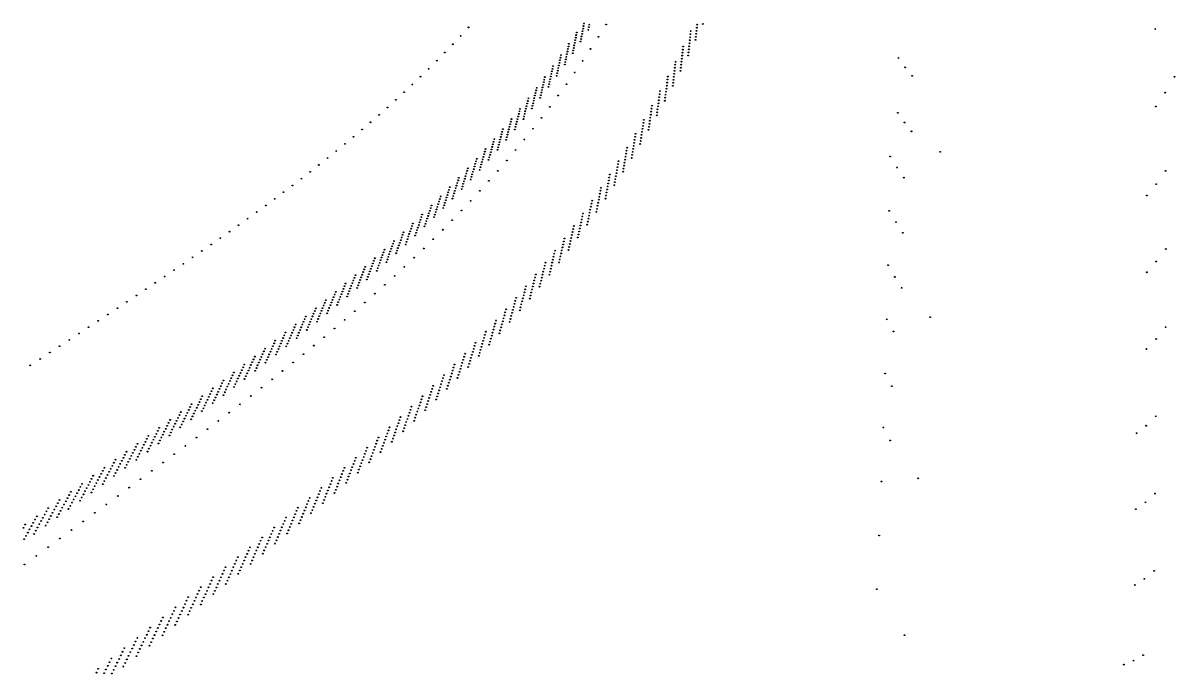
# Model space of a CAD drawing. Header units: millimetres. Extents: x -26 to 31, y -125 to 131.
# Drawn here: x 2.16 to 30.32, y -28.45 to -12.53 of the extents above; entities that cross this region are included whole.
import ezdxf

# ---------------------------------------------------------------- set-up
doc = ezdxf.new("R2010")
doc.units = ezdxf.units.MM
for name, color, linetype in [('Orb_10_28_1.00710_500', 10, 'Continuous'), ('Orb_10_28_1.00791_500', 1, 'Continuous'), ('Orb_10_28_1.00792_500', 2, 'Continuous'), ('Orb_10_28_1.00793_500', 3, 'Continuous'), ('Orb_10_28_1.00794_500', 4, 'Continuous'), ('Orb_10_28_1.00795_500', 5, 'Continuous'), ('Orb_10_28_1.00796_500', 6, 'Continuous'), ('Orb_10_28_1.00797_500', 7, 'Continuous'), ('Orb_10_28_1.00798_500', 8, 'Continuous'), ('Orb_10_28_1.00799_500', 9, 'Continuous'), ('Orb_10_28_1.008109_500', 10, 'Continuous'), ('Orb_10_28_1.008910_500', 1, 'Continuous'), ('Orb_10_28_1.008921_500', 2, 'Continuous'), ('Orb_10_28_1.008932_500', 3, 'Continuous'), ('Orb_10_28_1.008943_500', 4, 'Continuous'), ('Orb_10_28_1.008954_500', 5, 'Continuous'), ('Orb_10_28_1.008965_500', 6, 'Continuous'), ('Orb_10_28_1.008976_500', 7, 'Continuous'), ('Orb_10_28_1.008987_500', 8, 'Continuous'), ('Orb_10_28_1.008998_500', 9, 'Continuous')]:
    doc.layers.add(name, color=color, linetype=linetype)

msp = doc.modelspace()

# ---------------------------------------------------------------- linework, layer by layer
at = {"layer": 'Orb_10_28_1.00710_500'}
for centre in [(13.048, -12.639, 48.818), (12.856, -12.847, 48.838), (12.663, -13.052, 48.858), (12.272, -13.453, 48.898), (12.469, -13.254, 48.878), (12.075, -13.65, 48.918), (11.675, -14.035, 48.959), (11.876, -13.844, 48.938), (11.474, -14.224, 48.981), (11.067, -14.596, 49.027), (11.271, -14.411, 49.004), (10.861, -14.778, 49.052), (10.447, -15.137, 49.105), (10.654, -14.959, 49.077), (10.028, -15.488, 49.164), (10.238, -15.313, 49.133), (9.816, -15.661, 49.196), (9.391, -16.002, 49.266), (9.604, -15.832, 49.23), (8.961, -16.337, 49.344), (9.176, -16.17, 49.304), (8.745, -16.503, 49.387), (8.309, -16.831, 49.48), (8.527, -16.667, 49.432), (7.869, -17.154, 49.583), (8.09, -16.993, 49.53), (7.648, -17.315, 49.64), (7.204, -17.633, 49.762), (7.426, -17.474, 49.699), (6.755, -17.949, 49.897), (6.98, -17.791, 49.827), (6.303, -18.262, 50.046), (6.53, -18.106, 49.97), (5.848, -18.574, 50.21), (6.076, -18.418, 50.126), (5.62, -18.729, 50.298), (5.16, -19.039, 50.487), (5.39, -18.884, 50.39), (4.696, -19.349, 50.693), (4.928, -19.194, 50.588), (4.23, -19.659, 50.917), (4.464, -19.504, 50.802), (3.76, -19.968, 51.16), (3.996, -19.813, 51.036), (3.288, -20.279, 51.424), (3.525, -20.123, 51.289), (3.05, -20.434, 51.563), (2.573, -20.746, 51.858), (2.812, -20.59, 51.708), (2.333, -20.902, 52.015)]:
    msp.add_circle(centre, 0.01, dxfattribs=at)
at = {"layer": 'Orb_10_28_1.00791_500'}
for centre in [(15.695, -12.762, 50.997), (15.504, -13.041, 51.028), (15.31, -13.316, 51.057), (15.114, -13.586, 51.084), (14.916, -13.853, 51.11), (14.715, -14.115, 51.135), (14.307, -14.629, 51.18), (14.512, -14.374, 51.158), (14.1, -14.88, 51.202), (13.89, -15.128, 51.224), (13.679, -15.372, 51.245), (13.465, -15.613, 51.266), (13.249, -15.851, 51.287), (23.359, -15.795, 180.534), (12.812, -16.317, 51.331), (13.032, -16.085, 51.309), (12.591, -16.545, 51.354), (12.368, -16.771, 51.377), (12.143, -16.994, 51.402), (11.688, -17.433, 51.456), (11.916, -17.215, 51.428), (11.458, -17.649, 51.485), (11.226, -17.863, 51.516), (10.758, -18.284, 51.585), (10.993, -18.074, 51.55), (10.521, -18.492, 51.623), (10.283, -18.698, 51.663), (9.802, -19.105, 51.752), (10.043, -18.902, 51.706), (9.559, -19.307, 51.801), (9.07, -19.706, 51.909), (9.315, -19.507, 51.854), (8.823, -19.904, 51.969), (8.574, -20.101, 52.032), (8.073, -20.493, 52.17), (8.324, -20.298, 52.099), (7.821, -20.688, 52.245), (7.311, -21.077, 52.409), (7.567, -20.883, 52.325), (7.055, -21.271, 52.498), (6.537, -21.657, 52.691), (6.797, -21.464, 52.592), (6.277, -21.851, 52.795), (5.752, -22.237, 53.02), (6.015, -22.044, 52.905), (5.487, -22.431, 53.142), (4.954, -22.819, 53.402), (5.221, -22.625, 53.269), (4.686, -23.014, 53.541), (4.416, -23.209, 53.687), (3.873, -23.601, 53.999), (4.145, -23.405, 53.84), (3.599, -23.798, 54.165), (3.048, -24.194, 54.52), (3.324, -23.996, 54.339), (2.77, -24.393, 54.709), (2.211, -24.794, 55.109), (2.491, -24.593, 54.905)]:
    msp.add_circle(centre, 0.01, dxfattribs=at)
at = {"layer": 'Orb_10_28_1.00792_500'}
for centre in [(15.872, -12.542, 50.998), (15.683, -12.826, 51.031), (15.491, -13.104, 51.061), (15.297, -13.379, 51.09), (23.558, -13.387, 180.518), (15.101, -13.65, 51.117), (14.902, -13.916, 51.143), (14.701, -14.179, 51.167), (14.497, -14.437, 51.19), (14.291, -14.692, 51.212), (13.874, -15.191, 51.255), (14.084, -14.943, 51.234), (13.661, -15.435, 51.277), (13.447, -15.676, 51.298), (13.231, -15.914, 51.319), (13.013, -16.148, 51.34), (12.571, -16.609, 51.386), (12.793, -16.38, 51.363), (12.348, -16.835, 51.409), (12.122, -17.058, 51.435), (23.335, -17.124, 181.065), (11.895, -17.279, 51.461), (11.435, -17.713, 51.518), (11.666, -17.497, 51.489), (11.203, -17.927, 51.55), (10.969, -18.139, 51.583), (10.497, -18.556, 51.657), (10.734, -18.348, 51.619), (10.258, -18.763, 51.698), (10.018, -18.967, 51.742), (9.533, -19.372, 51.838), (9.776, -19.17, 51.788), (9.288, -19.573, 51.891), (8.794, -19.971, 52.007), (9.042, -19.772, 51.947), (8.545, -20.168, 52.071), (8.043, -20.561, 52.21), (8.295, -20.365, 52.138), (7.79, -20.756, 52.286), (7.536, -20.951, 52.367), (7.022, -21.34, 52.542), (7.28, -21.146, 52.452), (6.764, -21.534, 52.637), (6.243, -21.921, 52.842), (6.504, -21.727, 52.737), (5.98, -22.115, 52.953), (5.451, -22.503, 53.192), (5.716, -22.309, 53.07), (5.185, -22.698, 53.32), (4.648, -23.088, 53.595), (4.917, -22.892, 53.455), (4.377, -23.283, 53.743), (4.106, -23.48, 53.897), (3.558, -23.874, 54.225), (3.833, -23.677, 54.058), (3.283, -24.073, 54.401), (2.727, -24.472, 54.774), (3.006, -24.272, 54.583), (2.448, -24.672, 54.972), (2.167, -24.874, 55.178)]:
    msp.add_circle(centre, 0.01, dxfattribs=at)
at = {"layer": 'Orb_10_28_1.00793_500'}
for centre in [(15.86, -12.606, 51.031), (15.671, -12.889, 51.064), (15.479, -13.168, 51.094), (15.284, -13.442, 51.123), (15.087, -13.713, 51.149), (14.888, -13.979, 51.175), (14.686, -14.242, 51.199), (14.482, -14.5, 51.222), (14.276, -14.755, 51.244), (23.544, -14.726, 181.07), (14.067, -15.007, 51.266), (13.644, -15.499, 51.308), (13.857, -15.254, 51.287), (13.43, -15.739, 51.329), (13.213, -15.977, 51.351), (12.994, -16.212, 51.372), (12.774, -16.443, 51.395), (12.327, -16.898, 51.442), (12.552, -16.672, 51.418), (12.101, -17.122, 51.467), (11.874, -17.342, 51.494), (11.644, -17.561, 51.522), (11.18, -17.991, 51.583), (11.413, -17.777, 51.552), (10.946, -18.203, 51.617), (10.71, -18.413, 51.653), (23.306, -18.451, 181.587), (10.233, -18.828, 51.733), (10.472, -18.621, 51.692), (9.992, -19.032, 51.777), (9.506, -19.438, 51.874), (9.75, -19.236, 51.824), (9.261, -19.639, 51.928), (9.014, -19.839, 51.985), (8.516, -20.235, 52.11), (8.766, -20.037, 52.045), (8.265, -20.432, 52.178), (7.759, -20.824, 52.328), (8.013, -20.628, 52.251), (7.504, -21.019, 52.409), (6.99, -21.409, 52.586), (7.248, -21.214, 52.495), (6.731, -21.603, 52.682), (6.47, -21.797, 52.783), (5.945, -22.186, 53.001), (6.209, -21.992, 52.889), (5.681, -22.381, 53.119), (5.148, -22.77, 53.372), (5.415, -22.575, 53.242), (4.88, -22.966, 53.508), (4.339, -23.358, 53.798), (4.61, -23.162, 53.65), (4.066, -23.555, 53.954), (3.793, -23.752, 54.116), (3.241, -24.15, 54.463), (3.518, -23.951, 54.286), (2.964, -24.35, 54.647), (2.404, -24.752, 55.039), (2.685, -24.55, 54.839)]:
    msp.add_circle(centre, 0.01, dxfattribs=at)
at = {"layer": 'Orb_10_28_1.00794_500'}
for centre in [(15.849, -12.669, 51.065), (15.658, -12.952, 51.097), (15.466, -13.231, 51.127), (15.271, -13.506, 51.155), (15.073, -13.776, 51.182), (14.873, -14.042, 51.207), (14.671, -14.305, 51.231), (14.467, -14.564, 51.254), (14.26, -14.818, 51.276), (14.051, -15.07, 51.298), (13.84, -15.317, 51.319), (13.627, -15.562, 51.34), (13.195, -16.04, 51.382), (13.412, -15.803, 51.361), (12.976, -16.275, 51.404), (23.525, -16.065, 181.612), (12.755, -16.507, 51.426), (12.532, -16.736, 51.45), (12.081, -17.185, 51.499), (12.307, -16.962, 51.474), (11.852, -17.406, 51.526), (11.622, -17.625, 51.554), (11.391, -17.841, 51.585), (10.922, -18.267, 51.651), (11.157, -18.055, 51.617), (10.686, -18.477, 51.687), (10.447, -18.686, 51.726), (9.966, -19.098, 51.813), (10.208, -18.892, 51.768), (9.724, -19.301, 51.86), (9.233, -19.705, 51.965), (9.479, -19.504, 51.911), (8.986, -19.905, 52.022), (23.273, -19.777, 182.099), (8.738, -20.104, 52.084), (8.236, -20.499, 52.218), (8.487, -20.302, 52.149), (7.983, -20.696, 52.291), (7.473, -21.088, 52.451), (7.729, -20.892, 52.369), (7.216, -21.283, 52.538), (6.698, -21.673, 52.727), (6.958, -21.478, 52.63), (6.437, -21.868, 52.829), (5.911, -22.257, 53.05), (6.174, -22.062, 52.936), (5.645, -22.452, 53.168), (5.379, -22.648, 53.293), (4.842, -23.039, 53.561), (5.111, -22.843, 53.424), (4.572, -23.236, 53.704), (4.027, -23.63, 54.011), (4.3, -23.433, 53.854), (3.753, -23.828, 54.175), (3.2, -24.227, 54.525), (3.477, -24.027, 54.346), (2.921, -24.428, 54.711), (2.642, -24.629, 54.904), (2.361, -24.831, 55.106)]:
    msp.add_circle(centre, 0.01, dxfattribs=at)
at = {"layer": 'Orb_10_28_1.00795_500'}
for centre in [(15.837, -12.732, 51.098), (15.646, -13.016, 51.13), (15.453, -13.294, 51.16), (15.258, -13.569, 51.188), (23.726, -13.616, 181.594), (15.06, -13.839, 51.214), (14.656, -14.368, 51.263), (14.859, -14.106, 51.239), (14.451, -14.627, 51.286), (14.244, -14.882, 51.308), (14.035, -15.133, 51.329), (13.823, -15.381, 51.351), (13.61, -15.625, 51.372), (13.394, -15.866, 51.393), (12.957, -16.339, 51.436), (13.176, -16.104, 51.414), (12.735, -16.57, 51.458), (12.512, -16.799, 51.482), (12.287, -17.025, 51.506), (11.831, -17.47, 51.559), (12.06, -17.249, 51.532), (23.501, -17.403, 182.144), (11.6, -17.689, 51.587), (11.368, -17.905, 51.618), (11.134, -18.119, 51.65), (10.662, -18.542, 51.722), (10.899, -18.332, 51.685), (10.423, -18.751, 51.761), (10.182, -18.958, 51.803), (9.697, -19.367, 51.896), (9.941, -19.163, 51.848), (9.452, -19.569, 51.947), (8.958, -19.971, 52.06), (9.206, -19.771, 52.002), (8.709, -20.171, 52.122), (8.206, -20.567, 52.258), (8.458, -20.369, 52.188), (7.953, -20.764, 52.332), (7.698, -20.96, 52.41), (23.234, -21.101, 182.601), (7.184, -21.352, 52.581), (7.442, -21.156, 52.494), (6.925, -21.548, 52.674), (6.403, -21.938, 52.875), (6.665, -21.743, 52.772), (6.14, -22.133, 52.984), (5.61, -22.524, 53.218), (5.876, -22.329, 53.098), (5.343, -22.72, 53.344), (5.074, -22.916, 53.476), (4.534, -23.31, 53.759), (4.805, -23.113, 53.614), (4.261, -23.507, 53.911), (3.712, -23.904, 54.234), (3.987, -23.706, 54.069), (3.436, -24.104, 54.407), (2.879, -24.506, 54.775), (3.158, -24.305, 54.587), (2.599, -24.708, 54.97), (2.317, -24.911, 55.174)]:
    msp.add_circle(centre, 0.01, dxfattribs=at)
at = {"layer": 'Orb_10_28_1.00796_500'}
for centre in [(15.825, -12.796, 51.131), (15.634, -13.079, 51.163), (15.44, -13.358, 51.193), (15.244, -13.632, 51.22), (15.046, -13.903, 51.247), (14.845, -14.169, 51.271), (14.642, -14.431, 51.295), (14.436, -14.69, 51.318), (14.018, -15.196, 51.361), (14.228, -14.945, 51.34), (23.711, -14.965, 182.147), (13.806, -15.444, 51.382), (13.592, -15.688, 51.403), (13.376, -15.929, 51.424), (13.158, -16.167, 51.446), (12.938, -16.402, 51.468), (12.492, -16.863, 51.514), (12.716, -16.634, 51.49), (12.266, -17.089, 51.538), (12.039, -17.313, 51.564), (11.578, -17.753, 51.62), (11.809, -17.534, 51.591), (11.345, -17.969, 51.651), (11.111, -18.184, 51.684), (10.875, -18.396, 51.719), (10.398, -18.816, 51.796), (10.637, -18.607, 51.756), (23.472, -18.74, 182.666), (10.157, -19.023, 51.838), (9.671, -19.432, 51.932), (9.915, -19.228, 51.884), (9.425, -19.635, 51.984), (9.179, -19.837, 52.039), (8.68, -20.237, 52.161), (8.93, -20.038, 52.098), (8.429, -20.436, 52.227), (7.922, -20.832, 52.373), (8.177, -20.634, 52.298), (7.667, -21.029, 52.452), (7.41, -21.225, 52.536), (6.892, -21.617, 52.719), (7.152, -21.421, 52.625), (6.631, -21.813, 52.817), (6.105, -22.204, 53.031), (6.369, -22.009, 52.922), (5.84, -22.4, 53.147), (23.191, -22.423, 183.093), (5.306, -22.793, 53.395), (5.574, -22.596, 53.268), (5.037, -22.989, 53.528), (4.495, -23.384, 53.814), (4.767, -23.186, 53.668), (4.222, -23.582, 53.967), (3.948, -23.781, 54.127), (3.395, -24.181, 54.468), (3.672, -23.981, 54.294), (3.117, -24.382, 54.65), (2.556, -24.787, 55.036), (2.837, -24.584, 54.839), (2.273, -24.991, 55.242)]:
    msp.add_circle(centre, 0.01, dxfattribs=at)
at = {"layer": 'Orb_10_28_1.00797_500'}
for centre in [(16.002, -12.572, 51.131), (15.813, -12.859, 51.164), (15.622, -13.142, 51.196), (15.428, -13.421, 51.225), (15.231, -13.696, 51.253), (15.032, -13.966, 51.279), (14.83, -14.232, 51.303), (14.627, -14.495, 51.327), (14.421, -14.753, 51.35), (14.212, -15.008, 51.371), (14.002, -15.26, 51.393), (13.575, -15.752, 51.435), (13.789, -15.507, 51.414), (13.358, -15.993, 51.456), (13.139, -16.231, 51.478), (23.692, -16.313, 182.69), (12.919, -16.466, 51.5), (12.696, -16.697, 51.522), (12.246, -17.153, 51.57), (12.472, -16.927, 51.546), (12.018, -17.377, 51.596), (11.788, -17.598, 51.624), (11.323, -18.034, 51.684), (11.556, -17.817, 51.653), (11.088, -18.248, 51.717), (10.851, -18.461, 51.752), (10.613, -18.672, 51.79), (10.132, -19.088, 51.873), (10.373, -18.881, 51.83), (9.889, -19.294, 51.919), (9.398, -19.701, 52.021), (9.644, -19.498, 51.968), (9.151, -19.903, 52.077), (8.902, -20.104, 52.136), (23.438, -20.075, 183.178), (8.4, -20.503, 52.267), (8.652, -20.304, 52.199), (8.147, -20.702, 52.338), (7.636, -21.097, 52.494), (7.892, -20.9, 52.414), (7.379, -21.294, 52.579), (6.86, -21.687, 52.763), (7.12, -21.49, 52.668), (6.598, -21.883, 52.863), (6.335, -22.079, 52.968), (5.805, -22.472, 53.195), (6.071, -22.275, 53.079), (5.538, -22.668, 53.318), (5, -23.063, 53.581), (5.27, -22.865, 53.446), (4.729, -23.26, 53.722), (4.183, -23.657, 54.024), (4.457, -23.459, 53.869), (3.908, -23.857, 54.185), (23.143, -23.743, 183.576), (3.632, -24.057, 54.353), (3.075, -24.46, 54.713), (3.354, -24.258, 54.529), (2.794, -24.663, 54.904), (2.229, -25.07, 55.31), (2.512, -24.866, 55.103)]:
    msp.add_circle(centre, 0.01, dxfattribs=at)
at = {"layer": 'Orb_10_28_1.00798_500'}
for centre in [(15.991, -12.635, 51.164), (15.801, -12.923, 51.198), (15.609, -13.206, 51.229), (15.415, -13.484, 51.258), (15.217, -13.759, 51.285), (15.018, -14.029, 51.311), (23.895, -13.823, 182.67), (14.816, -14.296, 51.336), (14.612, -14.558, 51.359), (14.405, -14.817, 51.381), (14.196, -15.072, 51.403), (13.986, -15.323, 51.425), (13.772, -15.571, 51.446), (13.34, -16.056, 51.488), (13.557, -15.815, 51.467), (13.121, -16.294, 51.509), (12.9, -16.529, 51.531), (12.677, -16.761, 51.554), (12.452, -16.99, 51.578), (11.996, -17.441, 51.629), (12.225, -17.217, 51.603), (11.766, -17.662, 51.657), (23.668, -17.661, 183.223), (11.534, -17.881, 51.686), (11.065, -18.313, 51.751), (11.3, -18.098, 51.717), (10.827, -18.525, 51.786), (10.589, -18.736, 51.824), (10.106, -19.153, 51.909), (10.348, -18.946, 51.865), (9.863, -19.359, 51.955), (9.618, -19.564, 52.005), (9.123, -19.97, 52.114), (9.371, -19.767, 52.058), (8.874, -20.171, 52.174), (8.623, -20.371, 52.238), (8.117, -20.769, 52.378), (8.371, -20.571, 52.306), (7.862, -20.968, 52.455), (7.347, -21.363, 52.621), (7.605, -21.165, 52.536), (23.399, -21.409, 183.68), (7.088, -21.56, 52.712), (6.565, -21.953, 52.909), (6.827, -21.756, 52.808), (6.301, -22.15, 53.015), (6.036, -22.347, 53.127), (5.502, -22.741, 53.368), (5.77, -22.543, 53.244), (5.233, -22.938, 53.497), (4.691, -23.334, 53.776), (4.963, -23.136, 53.633), (4.418, -23.533, 53.925), (3.868, -23.933, 54.243), (4.144, -23.733, 54.08), (3.591, -24.134, 54.413), (3.313, -24.335, 54.591), (2.752, -24.741, 54.969), (3.033, -24.538, 54.776), (2.469, -24.945, 55.17), (23.089, -25.06, 184.049), (2.185, -25.151, 55.379)]:
    msp.add_circle(centre, 0.01, dxfattribs=at)
at = {"layer": 'Orb_10_28_1.00799_500'}
for centre in [(15.979, -12.699, 51.198), (15.789, -12.986, 51.231), (15.597, -13.269, 51.262), (15.402, -13.548, 51.29), (15.204, -13.822, 51.318), (14.802, -14.359, 51.368), (15.004, -14.093, 51.343), (14.597, -14.621, 51.391), (14.39, -14.88, 51.413), (14.18, -15.135, 51.435), (23.881, -15.182, 183.224), (13.969, -15.386, 51.456), (13.755, -15.634, 51.477), (13.54, -15.879, 51.498), (13.322, -16.12, 51.519), (12.881, -16.593, 51.563), (13.102, -16.358, 51.541), (12.657, -16.825, 51.586), (12.432, -17.054, 51.61), (12.204, -17.28, 51.635), (11.744, -17.726, 51.689), (11.975, -17.504, 51.661), (11.512, -17.945, 51.719), (11.277, -18.162, 51.751), (10.804, -18.59, 51.82), (11.041, -18.377, 51.784), (10.564, -18.801, 51.859), (10.323, -19.011, 51.9), (23.639, -19.008, 183.745), (9.837, -19.425, 51.991), (10.081, -19.218, 51.944), (9.591, -19.63, 52.041), (9.344, -19.833, 52.094), (8.846, -20.238, 52.212), (9.096, -20.036, 52.151), (8.594, -20.438, 52.277), (8.087, -20.837, 52.418), (8.341, -20.638, 52.346), (7.831, -21.036, 52.496), (7.574, -21.234, 52.578), (7.055, -21.629, 52.756), (7.315, -21.432, 52.664), (6.794, -21.826, 52.852), (6.267, -22.221, 53.062), (6.531, -22.023, 52.954), (6.001, -22.418, 53.175), (5.466, -22.813, 53.418), (5.735, -22.615, 53.293), (23.355, -22.741, 184.173), (5.197, -23.011, 53.549), (4.926, -23.21, 53.686), (4.38, -23.608, 53.98), (4.653, -23.409, 53.83), (4.105, -23.808, 54.137), (3.55, -24.211, 54.474), (3.828, -24.009, 54.302), (3.271, -24.413, 54.653), (2.991, -24.616, 54.839), (2.426, -25.025, 55.237), (2.709, -24.82, 55.034), (23.031, -26.374, 184.512)]:
    msp.add_circle(centre, 0.01, dxfattribs=at)
at = {"layer": 'Orb_10_28_1.008109_500'}
for centre in [(16.412, -12.57, 51.488), (16.224, -12.87, 51.525), (16.033, -13.166, 51.559), (15.839, -13.457, 51.591), (15.643, -13.744, 51.621), (15.444, -14.027, 51.649), (15.243, -14.305, 51.675), (15.039, -14.58, 51.7), (14.833, -14.85, 51.723), (14.625, -15.116, 51.746), (14.414, -15.378, 51.768), (14.201, -15.637, 51.789), (24.581, -15.68, 187.476), (13.985, -15.892, 51.81), (13.768, -16.144, 51.831), (13.548, -16.392, 51.852), (13.102, -16.878, 51.895), (13.326, -16.637, 51.873), (12.876, -17.117, 51.917), (12.648, -17.353, 51.94), (12.418, -17.586, 51.965), (12.187, -17.816, 51.991), (11.718, -18.27, 52.048), (11.953, -18.044, 52.018), (11.48, -18.493, 52.079), (11.242, -18.714, 52.112), (10.758, -19.15, 52.185), (11.001, -18.933, 52.147), (10.514, -19.365, 52.226), (10.268, -19.579, 52.27), (24.334, -19.723, 188.015), (9.772, -20.002, 52.366), (10.021, -19.791, 52.316), (9.521, -20.211, 52.42), (9.269, -20.419, 52.477), (8.76, -20.833, 52.602), (9.015, -20.627, 52.538), (8.503, -21.039, 52.671), (8.245, -21.243, 52.745), (7.724, -21.651, 52.905), (7.985, -21.448, 52.822), (7.461, -21.855, 52.992), (7.197, -22.058, 53.085), (6.664, -22.464, 53.286), (6.931, -22.261, 53.183), (6.395, -22.667, 53.395), (5.853, -23.073, 53.63), (6.125, -22.87, 53.509), (5.58, -23.277, 53.757), (5.306, -23.481, 53.89), (24.043, -23.665, 188.453), (4.753, -23.891, 54.176), (5.03, -23.686, 54.03), (4.474, -24.097, 54.33), (3.912, -24.51, 54.658), (4.193, -24.303, 54.49), (3.629, -24.718, 54.834), (3.344, -24.927, 55.017), (2.77, -25.348, 55.408), (3.058, -25.137, 55.208), (2.481, -25.56, 55.615), (2.191, -25.773, 55.832), (23.709, -27.501, 188.794)]:
    msp.add_circle(centre, 0.01, dxfattribs=at)
at = {"layer": 'Orb_10_28_1.008910_500'}
for centre in [(18.479, -12.733, 53.508), (18.298, -13.108, 53.565), (18.113, -13.478, 53.618), (17.924, -13.842, 53.667), (17.731, -14.2, 53.711), (17.535, -14.553, 53.752), (17.336, -14.9, 53.789), (17.133, -15.242, 53.823), (16.926, -15.579, 53.854), (16.717, -15.911, 53.882), (16.504, -16.237, 53.908), (16.288, -16.559, 53.932), (16.069, -16.876, 53.954), (29.634, -16.747, 217.224), (15.847, -17.188, 53.974), (15.622, -17.495, 53.993), (15.394, -17.799, 54.012), (15.163, -18.097, 54.03), (14.929, -18.392, 54.047), (14.693, -18.682, 54.064), (14.453, -18.969, 54.082), (14.212, -19.252, 54.1), (13.967, -19.532, 54.118), (13.72, -19.808, 54.138), (13.471, -20.08, 54.159), (13.219, -20.35, 54.182), (12.964, -20.617, 54.206), (12.707, -20.881, 54.232), (12.187, -21.401, 54.292), (12.448, -21.142, 54.261), (11.923, -21.658, 54.326), (11.657, -21.913, 54.363), (11.388, -22.166, 54.404), (11.118, -22.417, 54.448), (10.845, -22.666, 54.495), (29.384, -22.563, 217.967), (10.57, -22.914, 54.547), (10.293, -23.161, 54.603), (9.732, -23.651, 54.73), (10.014, -23.407, 54.664), (9.449, -23.895, 54.8), (9.164, -24.139, 54.876), (8.876, -24.381, 54.958), (8.586, -24.624, 55.045), (8.294, -24.866, 55.138), (7.705, -25.352, 55.344), (8.001, -25.109, 55.238), (7.407, -25.594, 55.457), (7.107, -25.838, 55.577), (6.805, -26.082, 55.704), (6.501, -26.326, 55.839), (6.195, -26.572, 55.981), (5.887, -26.818, 56.132), (5.265, -27.314, 56.459), (5.577, -27.066, 56.291), (4.95, -27.565, 56.636), (4.634, -27.816, 56.821), (4.315, -28.069, 57.017), (3.995, -28.324, 57.222), (29.07, -28.219, 218.53)]:
    msp.add_circle(centre, 0.01, dxfattribs=at)
at = {"layer": 'Orb_10_28_1.008921_500'}
for centre in [(29.84, -12.678, 217.032), (18.472, -12.807, 53.546), (18.29, -13.182, 53.603), (18.104, -13.551, 53.656), (17.915, -13.915, 53.704), (17.721, -14.274, 53.748), (17.525, -14.626, 53.788), (17.325, -14.974, 53.824), (17.121, -15.316, 53.858), (16.914, -15.653, 53.888), (16.704, -15.984, 53.916), (16.49, -16.311, 53.941), (16.274, -16.632, 53.965), (16.054, -16.949, 53.987), (15.831, -17.261, 54.007), (15.606, -17.569, 54.026), (15.377, -17.872, 54.044), (15.146, -18.171, 54.062), (14.911, -18.465, 54.079), (14.674, -18.756, 54.096), (29.635, -18.626, 217.907), (14.435, -19.043, 54.114), (14.192, -19.326, 54.132), (13.947, -19.605, 54.151), (13.699, -19.881, 54.17), (13.449, -20.154, 54.191), (13.197, -20.424, 54.214), (12.942, -20.691, 54.239), (12.684, -20.955, 54.265), (12.424, -21.217, 54.294), (12.162, -21.476, 54.326), (11.898, -21.733, 54.36), (11.362, -22.241, 54.438), (11.631, -21.988, 54.397), (11.091, -22.492, 54.483), (10.817, -22.742, 54.531), (10.542, -22.99, 54.584), (10.264, -23.237, 54.64), (9.984, -23.483, 54.702), (9.702, -23.728, 54.768), (9.132, -24.217, 54.916), (9.418, -23.973, 54.84), (8.843, -24.46, 54.999), (29.364, -24.42, 218.595), (8.553, -24.703, 55.087), (8.261, -24.946, 55.181), (7.966, -25.189, 55.282), (7.669, -25.432, 55.389), (7.07, -25.92, 55.624), (7.371, -25.676, 55.503), (6.767, -26.164, 55.753), (6.463, -26.41, 55.889), (6.156, -26.656, 56.033), (5.847, -26.903, 56.185), (5.536, -27.151, 56.346), (5.223, -27.401, 56.515), (4.908, -27.652, 56.694), (4.271, -28.158, 57.079), (4.591, -27.904, 56.881), (3.95, -28.414, 57.286)]:
    msp.add_circle(centre, 0.01, dxfattribs=at)
at = {"layer": 'Orb_10_28_1.008932_500'}
for centre in [(18.464, -12.881, 53.585), (18.282, -13.256, 53.641), (18.095, -13.625, 53.693), (17.905, -13.989, 53.74), (17.712, -14.347, 53.784), (29.854, -14.574, 217.755), (17.514, -14.7, 53.823), (17.314, -15.047, 53.859), (17.109, -15.389, 53.892), (16.902, -15.726, 53.922), (16.691, -16.058, 53.95), (16.477, -16.384, 53.975), (16.26, -16.706, 53.998), (16.04, -17.022, 54.02), (15.816, -17.334, 54.04), (15.59, -17.642, 54.059), (15.361, -17.945, 54.077), (15.129, -18.244, 54.094), (14.894, -18.538, 54.111), (14.656, -18.829, 54.128), (14.416, -19.116, 54.146), (14.173, -19.399, 54.164), (13.927, -19.679, 54.183), (13.679, -19.955, 54.203), (13.428, -20.228, 54.224), (13.175, -20.498, 54.247), (29.628, -20.503, 218.574), (12.919, -20.765, 54.271), (12.661, -21.029, 54.298), (12.4, -21.291, 54.327), (12.138, -21.55, 54.359), (11.872, -21.808, 54.394), (11.605, -22.063, 54.432), (11.335, -22.316, 54.473), (10.789, -22.818, 54.567), (11.064, -22.568, 54.518), (10.513, -23.066, 54.62), (10.235, -23.314, 54.678), (9.954, -23.56, 54.74), (9.671, -23.806, 54.807), (9.387, -24.05, 54.879), (9.1, -24.295, 54.957), (8.52, -24.782, 55.129), (8.811, -24.539, 55.04), (8.227, -25.026, 55.224), (7.931, -25.269, 55.326), (7.634, -25.513, 55.434), (7.335, -25.757, 55.55), (7.033, -26.002, 55.672), (6.73, -26.247, 55.802), (29.337, -26.273, 219.206), (6.117, -26.74, 56.085), (6.424, -26.493, 55.939), (5.807, -26.988, 56.239), (5.495, -27.237, 56.401), (5.181, -27.488, 56.572), (4.865, -27.739, 56.752), (4.547, -27.993, 56.942), (4.227, -28.247, 57.141)]:
    msp.add_circle(centre, 0.01, dxfattribs=at)
at = {"layer": 'Orb_10_28_1.008943_500'}
for centre in [(18.636, -12.573, 53.562), (18.457, -12.954, 53.623), (18.274, -13.329, 53.679), (18.087, -13.699, 53.73), (17.896, -14.063, 53.777), (17.702, -14.421, 53.82), (17.504, -14.774, 53.859), (17.303, -15.121, 53.894), (17.098, -15.463, 53.927), (16.89, -15.799, 53.957), (16.678, -16.131, 53.984), (16.464, -16.457, 54.009), (29.863, -16.47, 218.461), (16.246, -16.779, 54.031), (16.025, -17.096, 54.053), (15.801, -17.408, 54.072), (15.574, -17.715, 54.091), (15.344, -18.018, 54.109), (15.111, -18.317, 54.126), (14.876, -18.612, 54.143), (14.638, -18.902, 54.16), (14.397, -19.189, 54.178), (14.153, -19.472, 54.196), (13.907, -19.752, 54.215), (13.658, -20.028, 54.235), (13.406, -20.301, 54.256), (12.896, -20.839, 54.304), (13.153, -20.572, 54.279), (12.638, -21.103, 54.331), (12.376, -21.365, 54.361), (12.113, -21.625, 54.393), (11.847, -21.882, 54.428), (11.579, -22.138, 54.466), (11.309, -22.391, 54.508), (29.616, -22.378, 219.224), (11.036, -22.643, 54.554), (10.762, -22.893, 54.603), (10.485, -23.142, 54.657), (9.924, -23.637, 54.778), (10.205, -23.39, 54.715), (9.641, -23.883, 54.845), (9.355, -24.128, 54.918), (9.068, -24.373, 54.997), (8.778, -24.617, 55.081), (8.486, -24.861, 55.171), (7.896, -25.35, 55.37), (8.192, -25.106, 55.268), (7.598, -25.594, 55.48), (7.298, -25.839, 55.596), (6.996, -26.084, 55.72), (6.692, -26.33, 55.851), (6.386, -26.577, 55.99), (6.077, -26.825, 56.137), (5.454, -27.323, 56.456), (5.767, -27.073, 56.292), (5.139, -27.574, 56.629), (4.823, -27.827, 56.811), (4.504, -28.081, 57.002), (29.304, -28.123, 219.801), (4.183, -28.337, 57.203)]:
    msp.add_circle(centre, 0.01, dxfattribs=at)
at = {"layer": 'Orb_10_28_1.008954_500'}
for centre in [(18.629, -12.647, 53.601), (18.449, -13.028, 53.661), (18.266, -13.403, 53.716), (18.078, -13.773, 53.767), (17.887, -14.136, 53.813), (17.692, -14.495, 53.856), (17.493, -14.847, 53.894), (17.291, -15.194, 53.929), (17.086, -15.536, 53.961), (16.877, -15.873, 53.991), (16.665, -16.204, 54.017), (16.45, -16.531, 54.042), (16.232, -16.852, 54.065), (16.01, -17.169, 54.085), (15.785, -17.481, 54.105), (15.558, -17.789, 54.124), (15.327, -18.092, 54.141), (15.094, -18.39, 54.158), (29.864, -18.365, 219.151), (14.858, -18.685, 54.175), (14.619, -18.976, 54.192), (14.378, -19.263, 54.21), (14.133, -19.546, 54.228), (13.886, -19.826, 54.247), (13.637, -20.102, 54.267), (13.385, -20.375, 54.288), (13.13, -20.645, 54.311), (12.873, -20.913, 54.337), (12.614, -21.177, 54.364), (12.352, -21.44, 54.394), (11.822, -21.957, 54.462), (12.088, -21.699, 54.426), (11.553, -22.213, 54.501), (11.282, -22.467, 54.543), (11.009, -22.719, 54.589), (10.734, -22.969, 54.639), (10.456, -23.219, 54.693), (10.176, -23.467, 54.752), (9.894, -23.714, 54.816), (9.324, -24.206, 54.958), (9.61, -23.96, 54.884), (9.036, -24.451, 55.037), (29.597, -24.251, 219.857), (8.745, -24.696, 55.122), (8.453, -24.941, 55.214), (8.158, -25.186, 55.311), (7.861, -25.43, 55.415), (7.262, -25.921, 55.643), (7.563, -25.675, 55.525), (6.959, -26.167, 55.768), (6.654, -26.413, 55.901), (6.347, -26.661, 56.041), (6.038, -26.909, 56.189), (5.726, -27.159, 56.346), (5.413, -27.409, 56.512), (5.098, -27.661, 56.686), (4.46, -28.17, 57.063), (4.78, -27.915, 56.87), (4.138, -28.427, 57.266)]:
    msp.add_circle(centre, 0.01, dxfattribs=at)
at = {"layer": 'Orb_10_28_1.008965_500'}
for centre in [(18.623, -12.721, 53.639), (18.442, -13.102, 53.699), (18.257, -13.477, 53.754), (18.069, -13.846, 53.804), (17.877, -14.21, 53.85), (30.082, -14.235, 218.982), (17.682, -14.568, 53.891), (17.483, -14.921, 53.93), (17.28, -15.268, 53.964), (17.074, -15.61, 53.996), (16.865, -15.946, 54.025), (16.652, -16.278, 54.051), (16.436, -16.604, 54.075), (16.217, -16.926, 54.098), (15.995, -17.242, 54.118), (15.77, -17.554, 54.138), (15.542, -17.862, 54.156), (15.311, -18.165, 54.173), (15.077, -18.464, 54.191), (14.84, -18.758, 54.207), (14.601, -19.049, 54.224), (14.358, -19.336, 54.242), (14.113, -19.619, 54.26), (13.866, -19.899, 54.279), (13.616, -20.176, 54.299), (29.86, -20.258, 219.823), (13.363, -20.449, 54.321), (13.108, -20.719, 54.344), (12.851, -20.987, 54.369), (12.591, -21.252, 54.397), (12.328, -21.514, 54.427), (12.063, -21.774, 54.46), (11.796, -22.032, 54.496), (11.527, -22.288, 54.535), (10.981, -22.794, 54.624), (11.255, -22.542, 54.578), (10.705, -23.045, 54.675), (10.427, -23.295, 54.73), (10.147, -23.544, 54.789), (9.864, -23.791, 54.854), (9.579, -24.038, 54.923), (9.292, -24.284, 54.998), (8.712, -24.775, 55.164), (9.003, -24.53, 55.078), (8.419, -25.02, 55.256), (8.124, -25.266, 55.354), (7.826, -25.511, 55.459), (7.527, -25.757, 55.571), (7.225, -26.003, 55.69), (29.572, -26.12, 220.473), (6.922, -26.249, 55.816), (6.308, -26.745, 56.092), (6.616, -26.497, 55.95), (5.998, -26.994, 56.242), (5.686, -27.244, 56.4), (5.372, -27.496, 56.567), (5.055, -27.749, 56.744), (4.737, -28.003, 56.929), (4.417, -28.259, 57.124)]:
    msp.add_circle(centre, 0.01, dxfattribs=at)
at = {"layer": 'Orb_10_28_1.008976_500'}
for centre in [(18.615, -12.795, 53.678), (18.434, -13.176, 53.737), (18.249, -13.551, 53.791), (18.06, -13.92, 53.84), (17.868, -14.284, 53.886), (17.672, -14.642, 53.927), (17.472, -14.995, 53.965), (17.269, -15.342, 53.999), (17.062, -15.683, 54.03), (16.852, -16.02, 54.059), (30.092, -16.147, 219.695), (16.639, -16.351, 54.085), (16.423, -16.678, 54.109), (16.203, -16.999, 54.131), (15.98, -17.316, 54.151), (15.754, -17.628, 54.17), (15.526, -17.935, 54.188), (15.294, -18.238, 54.206), (15.06, -18.537, 54.223), (14.822, -18.832, 54.239), (14.582, -19.123, 54.256), (14.339, -19.41, 54.274), (14.094, -19.693, 54.292), (13.845, -19.973, 54.311), (13.595, -20.249, 54.331), (13.342, -20.523, 54.353), (13.086, -20.793, 54.376), (12.828, -21.061, 54.402), (12.567, -21.326, 54.43), (12.304, -21.589, 54.46), (12.038, -21.849, 54.494), (11.771, -22.107, 54.53), (29.85, -22.149, 220.479), (11.501, -22.363, 54.57), (11.228, -22.618, 54.613), (10.954, -22.87, 54.66), (10.398, -23.372, 54.767), (10.677, -23.122, 54.711), (10.117, -23.621, 54.827), (9.834, -23.869, 54.892), (9.548, -24.116, 54.962), (9.261, -24.362, 55.037), (8.971, -24.608, 55.119), (8.679, -24.854, 55.205), (8.089, -25.346, 55.398), (8.385, -25.1, 55.299), (7.791, -25.592, 55.504), (7.491, -25.838, 55.617), (7.189, -26.085, 55.737), (6.884, -26.332, 55.865), (6.578, -26.58, 56), (6.269, -26.829, 56.143), (5.958, -27.079, 56.295), (5.33, -27.582, 56.623), (5.645, -27.33, 56.455), (5.013, -27.836, 56.801), (4.694, -28.091, 56.988), (29.541, -27.986, 221.073), (4.373, -28.348, 57.185)]:
    msp.add_circle(centre, 0.01, dxfattribs=at)
at = {"layer": 'Orb_10_28_1.008987_500'}
for centre in [(18.608, -12.869, 53.716), (18.427, -13.25, 53.775), (18.241, -13.625, 53.828), (18.051, -13.994, 53.877), (17.858, -14.358, 53.922), (17.662, -14.716, 53.963), (17.461, -15.068, 54), (17.258, -15.415, 54.034), (17.05, -15.757, 54.065), (16.84, -16.094, 54.093), (16.626, -16.425, 54.118), (16.409, -16.751, 54.142), (16.189, -17.073, 54.164), (15.965, -17.389, 54.184), (15.739, -17.701, 54.203), (15.51, -18.009, 54.221), (15.277, -18.312, 54.238), (30.096, -18.058, 220.392), (15.042, -18.611, 54.255), (14.804, -18.905, 54.271), (14.563, -19.196, 54.288), (14.32, -19.483, 54.306), (14.074, -19.767, 54.324), (13.825, -20.047, 54.343), (13.574, -20.323, 54.363), (13.32, -20.597, 54.385), (13.063, -20.867, 54.409), (12.543, -21.4, 54.463), (12.804, -21.135, 54.435), (12.28, -21.663, 54.493), (12.014, -21.924, 54.527), (11.745, -22.182, 54.564), (11.474, -22.438, 54.604), (11.202, -22.693, 54.648), (10.926, -22.946, 54.695), (10.649, -23.198, 54.747), (10.369, -23.448, 54.803), (9.804, -23.946, 54.93), (10.088, -23.697, 54.864), (9.517, -24.194, 55.001), (29.833, -24.038, 221.118), (9.229, -24.441, 55.077), (8.939, -24.687, 55.159), (8.646, -24.934, 55.247), (8.352, -25.18, 55.341), (8.055, -25.426, 55.442), (7.455, -25.92, 55.663), (7.756, -25.673, 55.549), (7.152, -26.167, 55.785), (6.847, -26.415, 55.913), (6.539, -26.664, 56.05), (6.23, -26.913, 56.195), (5.918, -27.164, 56.348), (5.605, -27.416, 56.509), (5.289, -27.669, 56.679), (4.971, -27.924, 56.859), (4.329, -28.438, 57.247), (4.651, -28.18, 57.048)]:
    msp.add_circle(centre, 0.01, dxfattribs=at)
at = {"layer": 'Orb_10_28_1.008998_500'}
for centre in [(18.78, -12.557, 53.692), (18.601, -12.943, 53.755), (18.419, -13.324, 53.812), (18.233, -13.699, 53.865), (18.043, -14.068, 53.914), (30.311, -13.848, 220.206), (17.849, -14.432, 53.958), (17.651, -14.79, 53.998), (17.451, -15.142, 54.035), (17.246, -15.489, 54.068), (17.038, -15.831, 54.099), (16.827, -16.167, 54.127), (16.613, -16.499, 54.152), (16.395, -16.825, 54.175), (16.174, -17.146, 54.196), (15.95, -17.463, 54.216), (15.723, -17.775, 54.235), (15.493, -18.082, 54.253), (15.26, -18.385, 54.27), (15.025, -18.684, 54.287), (14.786, -18.979, 54.303), (14.545, -19.27, 54.32), (14.301, -19.557, 54.337), (14.054, -19.84, 54.356), (30.094, -19.967, 221.071), (13.804, -20.12, 54.375), (13.552, -20.397, 54.395), (13.298, -20.671, 54.417), (13.041, -20.942, 54.441), (12.781, -21.21, 54.467), (12.519, -21.475, 54.496), (12.255, -21.738, 54.527), (11.719, -22.257, 54.598), (11.988, -21.999, 54.561), (11.448, -22.514, 54.638), (11.175, -22.769, 54.683), (10.899, -23.022, 54.731), (10.621, -23.274, 54.783), (10.34, -23.525, 54.84), (10.058, -23.775, 54.902), (9.773, -24.023, 54.968), (9.486, -24.271, 55.04), (8.906, -24.766, 55.2), (9.197, -24.519, 55.117), (8.613, -25.013, 55.289), (8.318, -25.26, 55.384), (8.02, -25.507, 55.486), (7.721, -25.754, 55.594), (7.419, -26.001, 55.709), (29.81, -25.924, 221.74), (7.115, -26.249, 55.832), (6.501, -26.747, 56.1), (6.809, -26.498, 55.962), (6.191, -26.998, 56.246), (5.878, -27.249, 56.401), (5.564, -27.502, 56.564), (5.247, -27.756, 56.736), (4.929, -28.011, 56.917), (4.608, -28.268, 57.108)]:
    msp.add_circle(centre, 0.01, dxfattribs=at)

doc.saveas('drawing.dxf')
